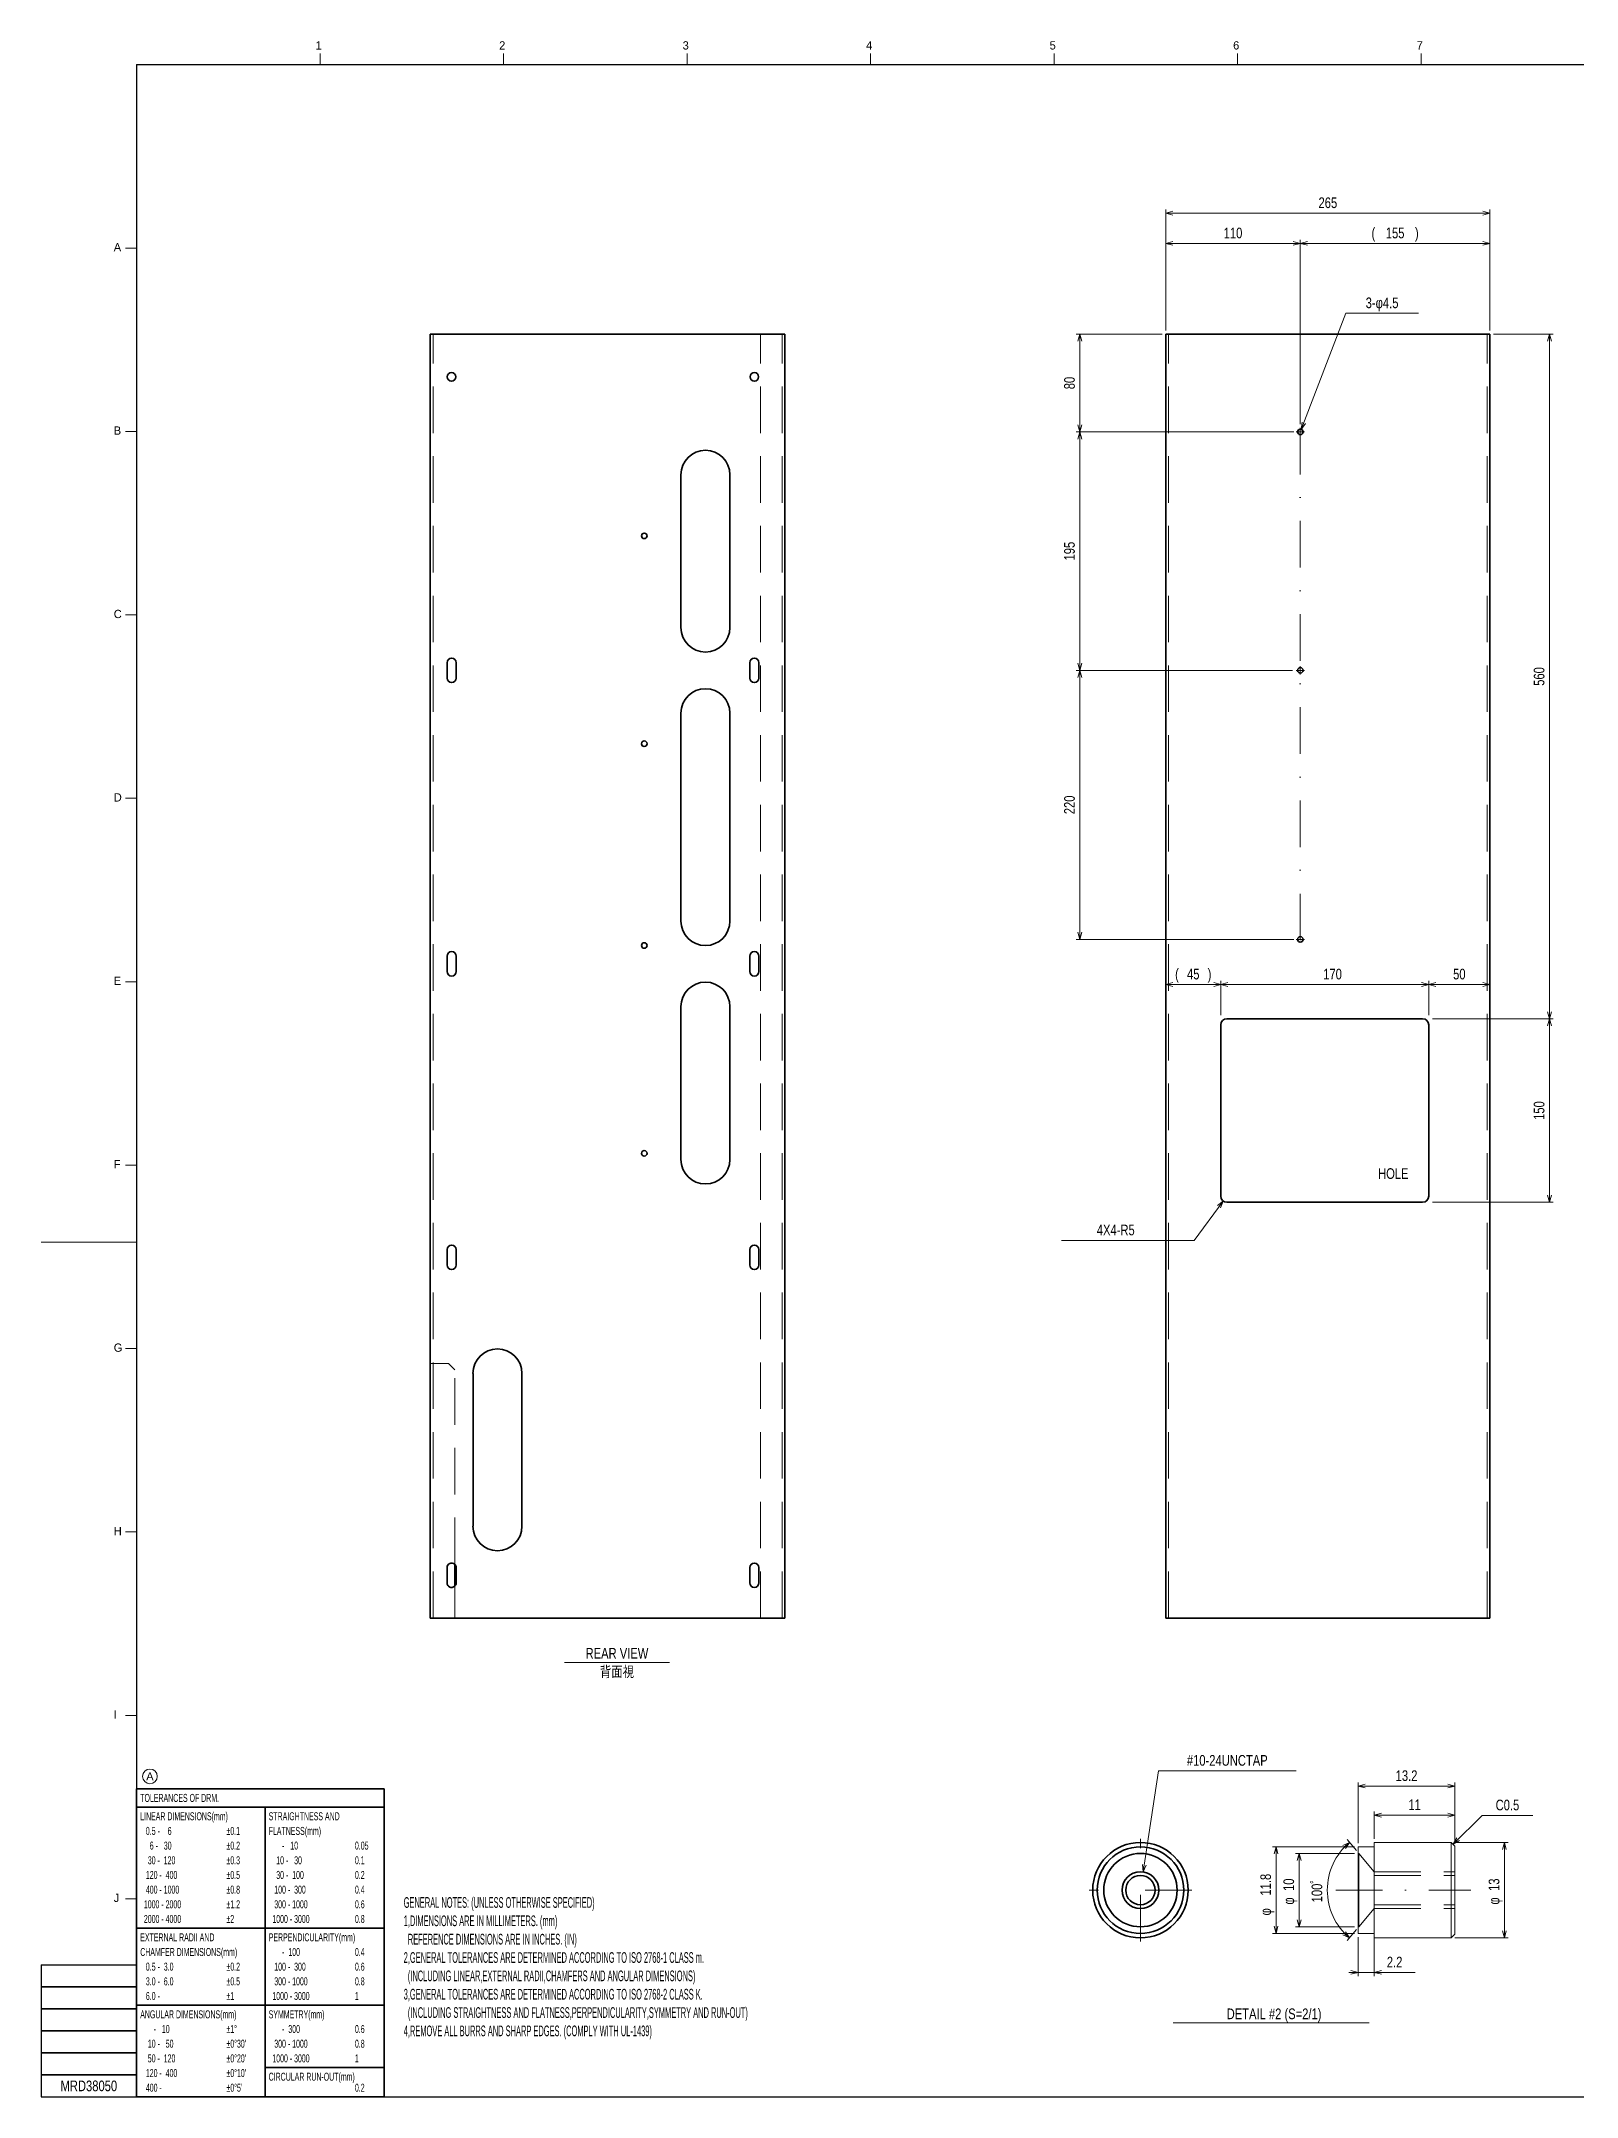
# Model space of a CAD drawing. Header units: millimetres. Extents: x 10 to 821, y 12 to 580.
# Drawn here: x 10 to 428, y 20 to 580 of the extents above; entities that cross this region are included whole.
import ezdxf
from ezdxf.enums import TextEntityAlignment as Align

# ---------------------------------------------------------------- set-up
doc = ezdxf.new("R2010")
doc.units = ezdxf.units.MM
doc.linetypes.add('DASHDOT', pattern=[25.3, 12.7, -6.3, 0, -6.3])
doc.linetypes.add('DASHED', pattern=[19, 12.7, -6.3])
for name, color, linetype in [('GR1_01', 7, 'Continuous'), ('GR1_02', 7, 'Continuous'), ('GR4_01', 7, 'Continuous'), ('GR4_02', 7, 'Continuous'), ('図面枠B6M', 7, 'Continuous'), ('表題、部品表_Layer1', 7, 'Continuous')]:
    doc.layers.add(name, color=color, linetype=linetype)
doc.styles.add('HG丸ｺﾞｼｯｸM-PRO', font='')
doc.styles.get('HG丸ｺﾞｼｯｸM-PRO').set_extended_font_data('HG丸ｺﾞｼｯｸM-PRO')

# ---------------------------------------------------------------- blocks, each defined once
blk = doc.blocks.new('BLKF023')
at = {"layer": '図面枠B6M', "color": 2, "linetype": 'Continuous', "lineweight": 25}
for p, q in [((35.5, 574), (35.5, 20)), ((35.5, 574), (821, 574)), ((9.5, 56), (9.5, 20)), ((9.5, 56), (35.5, 56)), ((9.5, 20), (821, 20))]:
    blk.add_line(p, q, dxfattribs=at)
at = {"layer": '図面枠B6M', "color": 4, "linetype": 'Continuous', "lineweight": 13}
for p, q in [((85.5, 577), (85.5, 574)), ((135.5, 577), (135.5, 574)), ((185.5, 577), (185.5, 574)), ((235.5, 577), (235.5, 574)), ((285.5, 577), (285.5, 574)), ((335.5, 577), (335.5, 574)), ((385.5, 577), (385.5, 574)), ((32.5, 524), (35.5, 524)), ((32.5, 474), (35.5, 474)), ((32.5, 424), (35.5, 424)), ((32.5, 374), (35.5, 374)), ((32.5, 324), (35.5, 324)), ((32.5, 274), (35.5, 274)), ((9.5, 253), (35.5, 253)), ((32.5, 224), (35.5, 224)), ((32.5, 174), (35.5, 174)), ((32.5, 124), (35.5, 124)), ((32.5, 74), (35.5, 74))]:
    blk.add_line(p, q, dxfattribs=at)
at = {"layer": '図面枠B6M', "color": 3, "linetype": 'Continuous', "lineweight": 35}
for p, q in [((9.5, 50), (35.5, 50)), ((9.5, 44), (35.5, 44)), ((9.5, 38), (35.5, 38)), ((9.5, 32), (35.5, 32)), ((9.5, 26), (35.5, 26))]:
    blk.add_line(p, q, dxfattribs=at)
at = {"layer": '図面枠B6M', "color": 4, "linetype": 'Continuous', "lineweight": 13, "style": 'HG丸ｺﾞｼｯｸM-PRO'}
for s, width, p in [('1', 1.003994, (84.29, 577.45)), ('2', 1.003994, (134.3, 577.45)), ('3', 1.003994, (184.29, 577.45)), ('4', 1.003994, (234.29, 577.45)), ('5', 1.003994, (284.29, 577.45)), ('6', 1.003994, (334.29, 577.45)), ('7', 1.003994, (384.29, 577.45)), ('A', 1.002405, (29.29, 522.45)), ('B', 1.004704, (29.29, 472.45)), ('C', 1.001214, (29.29, 422.45)), ('D', 1.002334, (29.29, 372.45)), ('E', 1.001589, (29.29, 322.45)), ('F', 0.998986, (29.29, 272.45)), ('G', 1.003714, (29.29, 222.45)), ('H', 1.00207, (29.29, 172.45)), ('I', 1.00207, (29.29, 122.45)), ('J', 1.005117, (29.29, 72.45))]:
    blk.add_text(s, height=2.25, dxfattribs=dict(at, width=width)).set_placement(p, align=Align.BOTTOM_LEFT)
blk = doc.blocks.new('FXTIP_ARROW_S')
at = {"color": 0, "linetype": 'Continuous', "lineweight": -2}
for q in [(-1, 0), (-0.97, 0.26), (-0.97, -0.26)]:
    blk.add_line((0, 0), q, dxfattribs=at)
blk = doc.blocks.new('FXTIP_ARROW_E')
at = {"color": 0, "linetype": 'Continuous', "lineweight": -2}
for q in [(-1, 0), (-0.97, 0.26), (-0.97, -0.26)]:
    blk.add_line((0, 0), q, dxfattribs=at)
blk = doc.blocks.new('BLKF047')
at = {"layer": 'GR1_01', "color": 3, "linetype": 'Continuous', "lineweight": 35}
for p, q in [((202.59, 160.13), (202.59, 164.29)), ((205.09, 160.13), (205.09, 164.29))]:
    blk.add_line(p, q, dxfattribs=at)
for centre, start, end in [((203.84, 164.29), 0, 180), ((203.84, 160.13), 180, 0)]:
    blk.add_arc(centre, 1.25, start, end, dxfattribs=at)
blk = doc.blocks.new('BLKF048')
at = {"layer": 'GR1_01', "color": 3, "linetype": 'Continuous', "lineweight": 35}
for p, q in [((120.09, 160.13), (120.09, 164.29)), ((122.59, 160.13), (122.59, 164.29))]:
    blk.add_line(p, q, dxfattribs=at)
for centre, start, end in [((121.34, 164.29), 48.1897, 180), ((121.34, 164.29), 0, 48.1897), ((121.34, 160.13), 180, 311.8103), ((121.34, 160.13), 311.8103, 0)]:
    blk.add_arc(centre, 1.25, start, end, dxfattribs=at)
blk = doc.blocks.new('BLKF049')
at = {"layer": 'GR1_01', "color": 3, "linetype": 'Continuous', "lineweight": 35}
for p, q in [((127.18, 175.54), (127.18, 217.21)), ((140.51, 175.54), (140.51, 217.21))]:
    blk.add_line(p, q, dxfattribs=at)
for centre, start, end in [((133.84, 217.21), 360, 180), ((133.84, 175.54), 180, 360)]:
    blk.add_arc(centre, 6.67, start, end, dxfattribs=at)
blk = doc.blocks.new('BLKF050')
at = {"layer": 'GR1_01', "color": 3, "linetype": 'Continuous', "lineweight": 35}
for p, q in [((120.09, 406.79), (120.09, 410.96)), ((122.59, 406.79), (122.59, 410.96))]:
    blk.add_line(p, q, dxfattribs=at)
for centre, start, end in [((121.34, 410.96), 0, 180), ((121.34, 406.79), 180, 0)]:
    blk.add_arc(centre, 1.25, start, end, dxfattribs=at)
blk = doc.blocks.new('BLKF051')
at = {"layer": 'GR1_01', "color": 3, "linetype": 'Continuous', "lineweight": 35}
for p, q in [((120.09, 326.79), (120.09, 330.96)), ((122.59, 326.79), (122.59, 330.96))]:
    blk.add_line(p, q, dxfattribs=at)
for centre, start, end in [((121.34, 330.96), 0, 180), ((121.34, 326.79), 180, 0)]:
    blk.add_arc(centre, 1.25, start, end, dxfattribs=at)
blk = doc.blocks.new('BLKF052')
at = {"layer": 'GR1_01', "color": 3, "linetype": 'Continuous', "lineweight": 35}
for p, q in [((120.09, 246.79), (120.09, 250.96)), ((122.59, 246.79), (122.59, 250.96))]:
    blk.add_line(p, q, dxfattribs=at)
for centre, start, end in [((121.34, 250.96), 0, 180), ((121.34, 246.79), 180, 0)]:
    blk.add_arc(centre, 1.25, start, end, dxfattribs=at)
blk = doc.blocks.new('BLKF053')
at = {"layer": 'GR1_01', "color": 3, "linetype": 'Continuous', "lineweight": 35}
for p, q in [((202.59, 406.79), (202.59, 410.96)), ((205.09, 406.79), (205.09, 410.96))]:
    blk.add_line(p, q, dxfattribs=at)
for centre, start, end in [((203.84, 410.96), 0, 180), ((203.84, 406.79), 180, 0)]:
    blk.add_arc(centre, 1.25, start, end, dxfattribs=at)
blk = doc.blocks.new('BLKF054')
at = {"layer": 'GR1_01', "color": 3, "linetype": 'Continuous', "lineweight": 35}
for p, q in [((202.59, 326.79), (202.59, 330.96)), ((205.09, 326.79), (205.09, 330.96))]:
    blk.add_line(p, q, dxfattribs=at)
for centre, start, end in [((203.84, 330.96), 0, 180), ((203.84, 326.79), 180, 0)]:
    blk.add_arc(centre, 1.25, start, end, dxfattribs=at)
blk = doc.blocks.new('BLKF055')
at = {"layer": 'GR1_01', "color": 3, "linetype": 'Continuous', "lineweight": 35}
for p, q in [((202.59, 246.79), (202.59, 250.96)), ((205.09, 246.79), (205.09, 250.96))]:
    blk.add_line(p, q, dxfattribs=at)
for centre, start, end in [((203.84, 250.96), 0, 180), ((203.84, 246.79), 180, 0)]:
    blk.add_arc(centre, 1.25, start, end, dxfattribs=at)
blk = doc.blocks.new('BLKF056')
at = {"layer": 'GR1_01', "color": 3, "linetype": 'Continuous', "lineweight": 35}
for p, q in [((183.84, 340.54), (183.84, 397.21)), ((197.18, 340.54), (197.18, 397.21))]:
    blk.add_line(p, q, dxfattribs=at)
for centre, start, end in [((190.51, 397.21), 360, 180), ((190.51, 340.54), 180, 360)]:
    blk.add_arc(centre, 6.67, start, end, dxfattribs=at)
blk = doc.blocks.new('BLKF057')
at = {"layer": 'GR1_01', "color": 3, "linetype": 'Continuous', "lineweight": 35}
for p, q in [((183.84, 420.54), (183.84, 462.21)), ((197.18, 420.54), (197.18, 462.21))]:
    blk.add_line(p, q, dxfattribs=at)
for centre, start, end in [((190.51, 462.21), 360, 180), ((190.51, 420.54), 180, 360)]:
    blk.add_arc(centre, 6.67, start, end, dxfattribs=at)
blk = doc.blocks.new('BLKF058')
at = {"layer": 'GR1_01', "color": 3, "linetype": 'Continuous', "lineweight": 35}
for p, q in [((183.84, 275.54), (183.84, 317.21)), ((197.18, 275.54), (197.18, 317.21))]:
    blk.add_line(p, q, dxfattribs=at)
for centre, start, end in [((190.51, 317.21), 360, 180), ((190.51, 275.54), 180, 360)]:
    blk.add_arc(centre, 6.67, start, end, dxfattribs=at)
blk = doc.blocks.new('BLKF046')
at = {"layer": 'GR1_01', "color": 3, "linetype": 'Continuous', "lineweight": 35}
for p, q in [((115.51, 500.54), (115.51, 224.71)), ((212.18, 500.54), (115.51, 500.54)), ((212.18, 150.54), (212.18, 500.54)), ((115.51, 224.71), (115.51, 150.54)), ((115.51, 150.54), (212.18, 150.54))]:
    blk.add_line(p, q, dxfattribs=at)
for centre, radius in [((121.34, 488.88), 1.17), ((203.84, 488.88), 1.17), ((173.84, 445.54), 0.75), ((173.84, 388.88), 0.75), ((173.84, 333.88), 0.75), ((173.84, 277.21), 0.75)]:
    blk.add_circle(centre, radius, dxfattribs=at)
for name in ['BLKF057', 'BLKF050', 'BLKF053', 'BLKF056', 'BLKF051', 'BLKF054', 'BLKF058', 'BLKF052', 'BLKF055', 'BLKF049', 'BLKF048', 'BLKF047']:
    blk.add_blockref(name, (0, 0), dxfattribs=at)
blk = doc.blocks.new('BLKF061')
at = {"layer": 'GR1_01', "color": 3, "linetype": 'Continuous', "lineweight": 35}
for p, q in [((315.93, 150.54), (315.93, 500.54)), ((404.26, 500.54), (315.93, 500.54)), ((404.26, 500.54), (403.5, 500.54)), ((404.26, 500.54), (404.26, 150.54)), ((385.93, 313.88), (332.6, 313.88)), ((330.93, 312.21), (330.93, 265.54)), ((387.6, 265.54), (387.6, 312.21)), ((332.6, 263.88), (385.93, 263.88)), ((404.26, 150.54), (315.93, 150.54))]:
    blk.add_line(p, q, dxfattribs=at)
at = {"layer": 'GR1_01', "color": 4, "linetype": 'DASHED', "lineweight": 13}
for p, q in [((316.7, 150.54), (316.7, 500.54)), ((403.5, 150.54), (403.5, 500.54))]:
    blk.add_line(p, q, dxfattribs=at)
at = {"layer": 'GR1_01', "color": 3, "linetype": 'Continuous', "lineweight": 35}
for centre in [(352.6, 473.88), (352.6, 408.88), (352.6, 335.54)]:
    blk.add_circle(centre, 0.75, dxfattribs=at)
for centre, start, end in [((332.6, 312.21), 90, 180), ((385.93, 312.21), 0, 90), ((332.6, 265.54), 180, 270), ((385.93, 265.54), 270, 0)]:
    blk.add_arc(centre, 1.67, start, end, dxfattribs=at)
blk = doc.blocks.new('BLKF065')
at = {"layer": '図面枠B6M', "color": 3, "linetype": 'Continuous', "lineweight": 35}
for p, q in [((35.5, 104), (103, 104)), ((35.5, 104), (35.5, 20)), ((103, 20), (103, 104)), ((35.5, 99), (103, 99)), ((70.5, 20), (70.5, 99)), ((35.5, 66), (70.5, 66)), ((70.5, 66), (103, 66)), ((35.5, 45), (70.5, 45)), ((70.5, 45), (103, 45)), ((70.5, 28), (103, 28)), ((35.5, 20), (103, 20))]:
    blk.add_line(p, q, dxfattribs=at)
at = {"layer": '図面枠B6M', "color": 4, "linetype": 'Continuous', "lineweight": 13, "style": 'HG丸ｺﾞｼｯｸM-PRO'}
for s, height, width, p in [('TOLERANCES OF DRM.', 2.1818, 0.522208, (36.5, 101.5)), ('LINEAR DIMENSIONS(mm)', 2.1818, 0.521664, (36.5, 96.5)), ('STRAIGHTNESS AND', 2.1818, 0.521949, (71.5, 96.5)), (' 0.5 -    6', 2.1818, 0.524049, (37.5, 92.5)), ('±0.1', 2.182, 0.52198, (60, 92.5)), ('FLATNESS(mm)', 2.1818, 0.521994, (71.5, 92.5)), ('  30 -  120', 2.1818, 0.522893, (37.5, 84.5)), ('   6 -   30', 2.1818, 0.52397, (37.5, 88.5)), ('±0.2', 2.182, 0.52198, (60, 88.5)), ('±0.3', 2.182, 0.52198, (60, 84.5)), ('  10 -   30', 2.1818, 0.523391, (72.5, 84.5)), ('     -   10', 2.1818, 0.524651, (72.5, 88.5)), ('0.05', 2.182, 0.52205, (95, 88.5)), ('0.1', 2.182, 0.522424, (95, 84.5)), (' 120 -  400', 2.1818, 0.52246, (37.5, 80.5)), ('±0.5', 2.182, 0.52198, (60, 80.5)), ('  30 -  100', 2.1818, 0.522893, (72.5, 80.5)), ('0.2', 2.182, 0.522424, (95, 80.5)), ('1000 - 2000', 2.1818, 0.521744, (37.5, 72.5)), (' 400 - 1000', 2.1818, 0.52208, (37.5, 76.5)), ('±0.8', 2.182, 0.52198, (60, 76.5)), ('±1.2', 2.182, 0.52198, (60, 72.5)), (' 300 - 1000', 2.1818, 0.52208, (72.5, 72.5)), (' 100 -  300', 2.1818, 0.52246, (72.5, 76.5)), ('0.4', 2.182, 0.522424, (95, 76.5)), ('0.6', 2.182, 0.522424, (95, 72.5)), ('2000 - 4000', 2.1818, 0.521744, (37.5, 68.5)), ('±2', 2.182, 0.521216, (60, 68.5)), ('1000 - 3000', 2.1818, 0.521744, (72.5, 68.5)), ('0.8', 2.182, 0.522424, (95, 68.5)), ('EXTERNAL RADII AND', 2.1818, 0.522426, (36.5, 63.5)), ('PERPENDICULARITY(mm)', 2.1818, 0.521822, (71.5, 63.5)), ('CHAMFER DIMENSIONS(mm)', 2.1818, 0.521615, (36.5, 59.5)), (' 0.5 -  3.0', 2.1818, 0.523514, (37.5, 55.5)), ('±0.2', 2.182, 0.52198, (60, 55.5)), (' 100 -  300', 2.1818, 0.52246, (72.5, 55.5)), ('     -  100', 2.1818, 0.52397, (72.5, 59.5)), ('0.4', 2.182, 0.522424, (95, 59.5)), ('0.6', 2.182, 0.522424, (95, 55.5)), (' 3.0 -  6.0', 2.1818, 0.523514, (37.5, 51.5)), ('±0.5', 2.182, 0.52198, (60, 51.5)), (' 300 - 1000', 2.1818, 0.52208, (72.5, 51.5)), ('0.8', 2.182, 0.522424, (95, 51.5)), (' 6.0 -', 2.182, 0.523279, (37.5, 47.5)), ('±1', 2.182, 0.521216, (60, 47.5)), ('1000 - 3000', 2.1818, 0.521744, (72.5, 47.5)), ('1', 2.18, 0.521199, (95, 47.5)), ('ANGULAR DIMENSIONS(mm)', 2.1818, 0.521887, (36.5, 42.5)), ('     -   10', 2.1818, 0.524651, (37.5, 38.5)), ('±1°', 2.182, 0.52122, (60, 38.5)), ('SYMMETRY(mm)', 2.1818, 0.521222, (71.5, 42.5)), ('     -  300', 2.1818, 0.52397, (72.5, 38.5)), ('0.6', 2.182, 0.522424, (95, 38.5)), ('  10 -   50', 2.1818, 0.523391, (37.5, 34.5)), ("±0°30'", 2.182, 0.521679, (60, 34.5)), (' 300 - 1000', 2.1818, 0.52208, (72.5, 34.5)), ('0.8', 2.182, 0.522424, (95, 34.5)), ('  50 -  120', 2.1818, 0.522893, (37.5, 30.5)), ("±0°20'", 2.182, 0.521679, (60, 30.5)), ('1000 - 3000', 2.1818, 0.521744, (72.5, 30.5)), ('1', 2.18, 0.521199, (95, 30.5)), (' 400 -', 2.182, 0.52234, (37.5, 22.5)), (' 120 -  400', 2.1818, 0.52246, (37.5, 26.5)), ("±0°10'", 2.182, 0.521679, (60, 26.5)), ("±0°5'", 2.182, 0.521776, (60, 22.5)), ('CIRCULAR RUN-OUT(mm)', 2.1818, 0.521639, (71.5, 25.5)), ('0.2', 2.182, 0.522424, (95, 22.5))]:
    blk.add_text(s, height=height, dxfattribs=dict(at, width=width)).set_placement(p, align=Align.MIDDLE_LEFT)
blk = doc.blocks.new('BLKF066')
at = {"layer": '表題、部品表_Layer1', "color": 4, "linetype": 'Continuous', "lineweight": 13}
blk.add_circle((39.14, 107.37), 2, dxfattribs=at)
at = {"layer": '表題、部品表_Layer1', "color": 4, "linetype": 'Continuous', "lineweight": 13, "style": 'HG丸ｺﾞｼｯｸM-PRO', "width": 1.042301}
blk.add_text('A', height=2.18, dxfattribs=at).set_placement((39.14, 107.37), align=Align.MIDDLE_CENTER)

msp = doc.modelspace()

# ---------------------------------------------------------------- linework, layer by layer
at = {"layer": 'GR1_01', "color": 4, "linetype": 'DASHED', "lineweight": 13}
for p, q in [((116.28, 150.54), (116.28, 500.54)), ((205.51, 150.54), (205.51, 500.54)), ((211.41, 150.54), (211.41, 500.54)), ((120.51, 219.88), (115.51, 219.88)), ((120.51, 219.88), (122.18, 218.21)), ((122.18, 165.22), (122.18, 218.21)), ((122.18, 150.54), (122.18, 159.19))]:
    msp.add_line(p, q, dxfattribs=at)
at = {"layer": 'GR1_01', "color": 4, "linetype": 'DASHDOT', "lineweight": 13}
for p, q in [((351.47, 473.88), (353.72, 473.88)), ((352.6, 475), (352.6, 333.61)), ((352.6, 410), (352.6, 407.75)), ((351.47, 408.88), (353.72, 408.88)), ((351.47, 335.54), (353.72, 335.54))]:
    msp.add_line(p, q, dxfattribs=at)
at = {"layer": 'GR1_01', "color": 3, "linetype": 'Continuous', "lineweight": 35}
msp.add_line((122.18, 159.19), (122.18, 165.22), dxfattribs=at)
at = {"layer": 'GR1_02', "color": 254, "linetype": 'Continuous', "lineweight": 13}
for p, q in [((315.93, 501.54), (315.93, 534.53)), ((315.93, 533.53), (404.26, 533.53)), ((404.26, 501.54), (404.26, 534.53)), ((315.93, 501.54), (315.93, 526.28)), ((315.93, 525.28), (352.6, 525.28)), ((352.6, 476), (352.6, 526.28)), ((352.6, 525.28), (404.26, 525.28)), ((404.26, 501.54), (404.26, 526.28)), ((314.93, 500.54), (291.52, 500.54)), ((292.52, 473.88), (292.52, 500.54)), ((350.85, 473.88), (291.52, 473.88)), ((292.52, 408.88), (292.52, 473.88)), ((350.47, 408.88), (291.52, 408.88)), ((292.52, 335.54), (292.52, 408.88)), ((350.85, 335.54), (291.52, 335.54))]:
    msp.add_line(p, q, dxfattribs=at)
at = {"layer": 'GR1_02', "color": 4, "linetype": 'Continuous', "lineweight": 13}
for p, q in [((352.87, 474.58), (365, 506.24)), ((365, 506.24), (384.76, 506.24)), ((405.26, 500.54), (421.48, 500.54)), ((420.48, 313.88), (420.48, 500.54)), ((315.93, 323.26), (330.93, 323.26)), ((330.93, 314.88), (330.93, 324.26)), ((330.93, 323.26), (387.6, 323.26)), ((387.6, 314.88), (387.6, 324.26)), ((387.6, 323.26), (404.26, 323.26)), ((388.6, 313.88), (421.48, 313.88)), ((420.48, 263.88), (420.48, 313.88)), ((331.6, 264.2), (323.65, 253.5)), ((388.6, 263.88), (421.48, 263.88)), ((323.65, 253.5), (287.56, 253.5)), ((152.08, 138.39), (180.72, 138.39))]:
    msp.add_line(p, q, dxfattribs=at)
at = {"layer": 'GR4_01', "color": 4, "linetype": 'DASHDOT', "lineweight": 13}
for p, q in [((309.04, 62.36), (309.04, 90.36)), ((323.04, 76.36), (295.04, 76.36)), ((362.25, 76.36), (399.06, 76.36))]:
    msp.add_line(p, q, dxfattribs=at)
at = {"layer": 'GR4_01', "color": 3, "linetype": 'Continuous', "lineweight": 13}
for p, q in [((368.34, 88.16), (368.34, 64.56)), ((368.34, 88.16), (372.74, 88.16)), ((393.74, 89.36), (372.74, 89.36)), ((372.74, 63.36), (372.74, 89.36)), ((394.74, 88.36), (393.74, 89.36)), ((393.74, 63.36), (393.74, 89.36)), ((394.74, 64.36), (394.74, 88.36)), ((368.34, 64.56), (372.74, 64.56)), ((372.74, 63.36), (393.74, 63.36)), ((394.74, 64.36), (393.74, 63.36))]:
    msp.add_line(p, q, dxfattribs=at)
at = {"layer": 'GR4_01', "color": 4, "linetype": 'DASHED', "lineweight": 13}
for p, q in [((368.34, 86.36), (368.55, 86.36)), ((372.74, 81.36), (368.55, 86.36)), ((368.55, 76.36), (368.55, 86.36)), ((372.74, 81.36), (394.74, 81.36)), ((372.74, 80.36), (394.74, 80.36)), ((368.55, 76.36), (368.55, 66.36)), ((372.74, 71.36), (368.55, 66.36)), ((372.74, 72.36), (394.74, 72.36)), ((372.74, 71.36), (394.74, 71.36)), ((368.34, 66.36), (368.55, 66.36))]:
    msp.add_line(p, q, dxfattribs=at)
at = {"layer": 'GR4_01', "color": 3, "linetype": 'Continuous', "lineweight": 35}
for radius in [13, 11.8, 10, 5, 4]:
    msp.add_circle((309.04, 76.36), radius, dxfattribs=at)
at = {"layer": 'GR4_02', "color": 4, "linetype": 'Continuous', "lineweight": 13}
for p, q in [((309.79, 81.31), (313.94, 108.91)), ((313.94, 108.91), (351.46, 108.91)), ((368.34, 89.16), (368.34, 105.74)), ((368.34, 104.74), (394.74, 104.74)), ((394.74, 89.36), (394.74, 105.74)), ((372.74, 90.36), (372.74, 97.79)), ((372.74, 96.79), (394.74, 96.79)), ((394.24, 88.86), (402.12, 96.74)), ((394.74, 89.36), (394.74, 97.79)), ((402.12, 96.74), (415.96, 96.74)), ((367.9, 87.13), (365.38, 90.14)), ((367.34, 88.16), (344.98, 88.16)), ((345.98, 64.56), (345.98, 88.16)), ((367.34, 86.36), (351.27, 86.36)), ((352.27, 66.36), (352.27, 86.36)), ((394.74, 89.36), (409.21, 89.36)), ((408.21, 63.36), (408.21, 89.36)), ((367.34, 64.56), (344.98, 64.56)), ((367.34, 66.36), (351.27, 66.36)), ((367.9, 65.6), (365.38, 62.59)), ((368.34, 63.56), (368.34, 52.93)), ((372.74, 63.56), (372.74, 52.93)), ((394.74, 63.36), (409.21, 63.36)), ((365.84, 53.93), (368.34, 53.93)), ((368.34, 53.93), (372.74, 53.93)), ((372.74, 53.93), (383.85, 53.93)), ((371.4, 40.19), (317.91, 40.19))]:
    msp.add_line(p, q, dxfattribs=at)
msp.add_arc((376.94, 76.36), 16.99, 130, 230, dxfattribs=at)

# ---------------------------------------------------------------- block references
at = {"layer": 'GR1_01', "color": 3, "linetype": 'Continuous', "lineweight": 35}
for name in ['BLKF046', 'BLKF061']:
    msp.add_blockref(name, (0, 0), dxfattribs=at)
at = {"layer": 'GR1_02', "color": 254, "linetype": 'Continuous', "lineweight": 13, "xscale": 2, "yscale": 2}
for name, p, rotation in [('FXTIP_ARROW_S', (315.93, 533.53), 180), ('FXTIP_ARROW_E', (404.26, 533.53), 360), ('FXTIP_ARROW_S', (315.93, 525.28), 180), ('FXTIP_ARROW_E', (352.6, 525.28), 360), ('FXTIP_ARROW_S', (352.6, 525.28), 180), ('FXTIP_ARROW_E', (404.26, 525.28), 360), ('FXTIP_ARROW_E', (292.52, 500.54), 90), ('FXTIP_ARROW_S', (292.52, 473.88), 270), ('FXTIP_ARROW_E', (292.52, 473.88), 90), ('FXTIP_ARROW_S', (292.52, 408.88), 270), ('FXTIP_ARROW_E', (292.52, 408.88), 90), ('FXTIP_ARROW_S', (292.52, 335.54), 270)]:
    msp.add_blockref(name, p, dxfattribs=dict(at, rotation=rotation))
at = {"layer": 'GR1_02', "color": 4, "linetype": 'Continuous', "lineweight": 13, "xscale": 2, "yscale": 2}
for name, p, rotation in [('FXTIP_ARROW_E', (420.48, 500.54), 90), ('FXTIP_ARROW_S', (352.87, 474.58), 249.0299191176591), ('FXTIP_ARROW_S', (315.93, 323.26), 180), ('FXTIP_ARROW_E', (330.93, 323.26), 360), ('FXTIP_ARROW_S', (330.93, 323.26), 180), ('FXTIP_ARROW_E', (387.6, 323.26), 360), ('FXTIP_ARROW_S', (387.6, 323.26), 180), ('FXTIP_ARROW_E', (404.26, 323.26), 360), ('FXTIP_ARROW_S', (420.48, 313.88), 270), ('FXTIP_ARROW_E', (420.48, 313.88), 90), ('FXTIP_ARROW_S', (331.6, 264.2), 53.3926533769423), ('FXTIP_ARROW_S', (420.48, 263.88), 270)]:
    msp.add_blockref(name, p, dxfattribs=dict(at, rotation=rotation))
at = {"layer": 'GR4_02', "color": 4, "linetype": 'Continuous', "lineweight": 13, "xscale": 2, "yscale": 2}
for name, p, rotation in [('FXTIP_ARROW_S', (368.34, 104.74), 180), ('FXTIP_ARROW_E', (394.74, 104.74), 360), ('FXTIP_ARROW_S', (372.74, 96.79), 180), ('FXTIP_ARROW_E', (394.74, 96.79), 360), ('FXTIP_ARROW_E', (366.02, 89.38), 39.99999999999993), ('FXTIP_ARROW_S', (394.24, 88.86), 225), ('FXTIP_ARROW_E', (345.98, 88.16), 90), ('FXTIP_ARROW_E', (352.27, 86.36), 90), ('FXTIP_ARROW_E', (408.21, 89.36), 90), ('FXTIP_ARROW_S', (309.79, 81.31), 261.4389444847191), ('FXTIP_ARROW_S', (352.27, 66.36), 270), ('FXTIP_ARROW_S', (345.98, 64.56), 270), ('FXTIP_ARROW_S', (366.02, 63.35), 320), ('FXTIP_ARROW_S', (408.21, 63.36), 270), ('FXTIP_ARROW_E', (368.34, 53.93), 360), ('FXTIP_ARROW_S', (372.74, 53.93), 180)]:
    msp.add_blockref(name, p, dxfattribs=dict(at, rotation=rotation))
at = {"layer": '図面枠B6M', "color": 4, "linetype": 'Continuous', "lineweight": 13}
for name in ['BLKF023', 'BLKF065']:
    msp.add_blockref(name, (0, 0), dxfattribs=at)
at = {"layer": '表題、部品表_Layer1', "color": 4, "linetype": 'Continuous', "lineweight": 13}
msp.add_blockref('BLKF066', (0, 0), dxfattribs=at)

# ---------------------------------------------------------------- texts
at = {"layer": 'GR1_02', "color": 254, "linetype": 'Continuous', "lineweight": 35, "style": 'HG丸ｺﾞｼｯｸM-PRO'}
for s, height, rotation, width, p in [('265', 2.909, 0, 0.784542, (360.1, 534.03)), ('110', 2.909, 0, 0.784542, (334.26, 525.78)), ('(', 2.91, 0, 0.781868, (372.51, 525.78)), ('155', 2.909, 0, 0.784542, (378.43, 525.78)), (')', 2.91, 0, 0.781868, (384.35, 525.78)), ('80', 2.909, 90, 0.784542, (292.02, 487.21)), ('195', 2.909, 90, 0.784542, (292.02, 441.38)), ('220', 2.909, 90, 0.784542, (292.02, 372.21))]:
    msp.add_text(s, height=height, rotation=rotation, dxfattribs=dict(at, width=width)).set_placement(p, align=Align.BOTTOM_CENTER)
at = {"layer": 'GR1_02', "color": 3, "linetype": 'Continuous', "lineweight": 35, "style": 'HG丸ｺﾞｼｯｸM-PRO'}
for s, height, width, p in [('3-φ4.5', 2.909, 0.783565, (374.88, 506.74)), ('(', 2.91, 0.781868, (318.99, 323.76)), ('45', 2.909, 0.784542, (323.43, 323.76)), (')', 2.91, 0.781868, (327.87, 323.76)), ('170', 2.909, 0.784542, (361.39, 323.76)), ('50', 2.909, 0.784542, (395.93, 323.76)), ('4X4-R5', 2.909, 0.783365, (302.31, 254))]:
    msp.add_text(s, height=height, dxfattribs=dict(at, width=width)).set_placement(p, align=Align.BOTTOM_CENTER)
at = {"layer": 'GR1_02', "color": 3, "linetype": 'Continuous', "lineweight": 35, "style": 'HG丸ｺﾞｼｯｸM-PRO', "width": 0.784542}
for s, p in [('560', (419.98, 407.21)), ('150', (419.98, 288.88))]:
    msp.add_text(s, height=2.909, rotation=90, dxfattribs=at).set_placement(p, align=Align.BOTTOM_CENTER)
at = {"layer": 'GR1_02', "color": 254, "linetype": 'Continuous', "lineweight": 35, "style": 'HG丸ｺﾞｼｯｸM-PRO', "width": 0.782831}
msp.add_text('HOLE', height=2.909, dxfattribs=at).set_placement((377.94, 271.7), align=Align.MIDDLE_CENTER)
at = {"layer": 'GR1_02', "color": 3, "linetype": 'Continuous', "lineweight": 35, "style": 'HG丸ｺﾞｼｯｸM-PRO'}
for s, width, p in [('REAR VIEW', 0.783285, (166.4, 140.92)), ('背面視', 0.781842, (166.4, 135.92))]:
    msp.add_text(s, height=2.909, dxfattribs=dict(at, width=width)).set_placement(p, align=Align.MIDDLE_CENTER)
at = {"layer": 'GR4_02', "color": 3, "linetype": 'Continuous', "lineweight": 35, "style": 'HG丸ｺﾞｼｯｸM-PRO'}
for s, height, width, p in [('#10-24UNCTAP', 2.9091, 0.783218, (332.7, 109.41)), ('C0.5', 2.909, 0.784005, (409.04, 97.24)), ('2.2', 2.909, 0.784839, (378.29, 54.43))]:
    msp.add_text(s, height=height, dxfattribs=dict(at, width=width)).set_placement(p, align=Align.BOTTOM_CENTER)
for s, height, rotation, width, p in [('13.2', 2.909, 0, 0.784749, (381.54, 105.24)), ('11', 2.909, 0, 0.784542, (383.74, 97.29)), ('11.8', 2.909, 90, 0.784749, (345.48, 77.84)), ('10', 2.909, 90, 0.784542, (351.77, 77.84)), ('100ﾟ', 2.909, 90, 0.783938, (359.45, 76.36)), ('13', 2.909, 90, 0.784542, (407.71, 77.84)), ('φ', 2.91, 90, 0.781842, (351.77, 73.4)), ('φ', 2.91, 90, 0.781842, (407.71, 73.4)), ('φ', 2.91, 90, 0.781842, (345.48, 70.44))]:
    msp.add_text(s, height=height, rotation=rotation, dxfattribs=dict(at, width=width)).set_placement(p, align=Align.BOTTOM_CENTER)
at = {"layer": 'GR4_02', "color": 3, "linetype": 'Continuous', "lineweight": 35, "style": 'HG丸ｺﾞｼｯｸM-PRO', "width": 0.783327}
msp.add_text('DETAIL #2 (S=2/1)', height=2.9091, dxfattribs=at).set_placement((345.45, 42.64), align=Align.MIDDLE_CENTER)
at = {"layer": '図面枠B6M', "color": 3, "linetype": 'Continuous', "lineweight": 35, "style": 'HG丸ｺﾞｼｯｸM-PRO'}
for s, width, p in [('GENERAL NOTES: (UNLESS OTHERWISE SPECIFIED)', 0.52211, (108.29, 74.45)), ('1,DIMENSIONS ARE IN MILLIMETERS. (mm)', 0.522052, (108.29, 69.45)), ('  REFERENCE DIMENSIONS ARE IN INCHES. (IN)', 0.522009, (108.29, 64.45)), ('2,GENERAL TOLERANCES ARE DETERMINED ACCORDING TO ISO 2768-1 CLASS m.', 0.522186, (108.29, 59.45)), ('  (INCLUDING LINEAR,EXTERNAL RADII,CHAMFERS AND ANGULAR DIMENSIONS)', 0.522355, (108.29, 54.45)), ('3,GENERAL TOLERANCES ARE DETERMINED ACCORDING TO ISO 2768-2 CLASS K.', 0.52223, (108.29, 49.45)), ('4,REMOVE ALL BURRS AND SHARP EDGES. (COMPLY WITH UL-1439)', 0.52235, (108.29, 39.45)), ('  (INCLUDING STRAIGHTNESS AND FLATNESS,PERPENDICULARITY,SYMMETRY AND RUN-OUT)', 0.522087, (108.29, 44.45))]:
    msp.add_text(s, height=2.9091, dxfattribs=dict(at, width=width)).set_placement(p, align=Align.TOP_LEFT)
at = {"layer": '図面枠B6M', "color": 3, "linetype": 'Continuous', "lineweight": 35, "style": 'HG丸ｺﾞｼｯｸM-PRO', "width": 0.783793}
msp.add_text('MRD38050', height=2.909, dxfattribs=at).set_placement((22.5, 23), align=Align.MIDDLE_CENTER)

doc.saveas('drawing.dxf')
